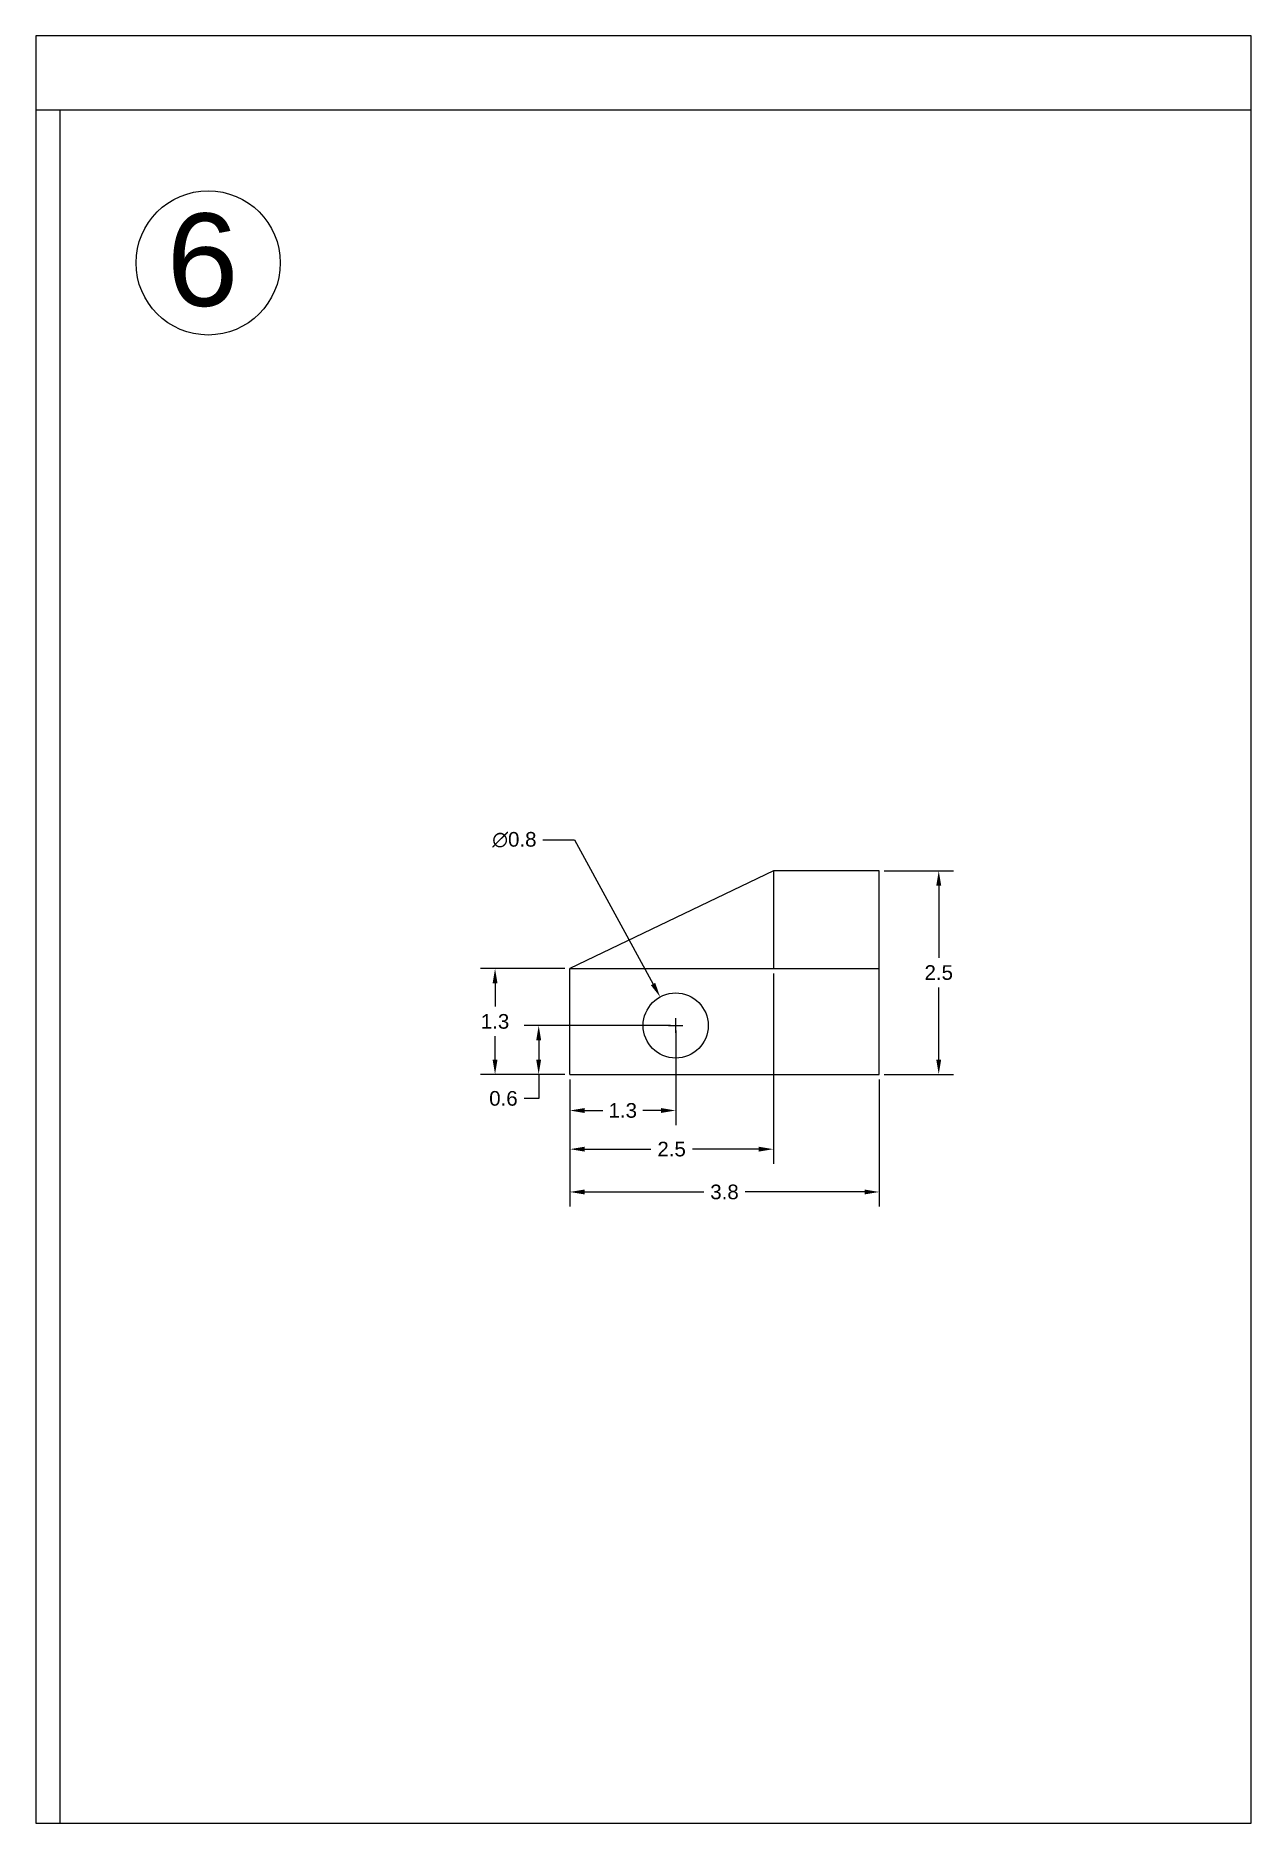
# Paper-space layout 'DRAWING 6' of a CAD drawing. Header units: inches, sheet in millimetres. Extents: x 13 to 280, y 0 to 392.
# The model-space entities are those that its viewports show. They can reach past a viewport. Long polylines and large blocks are cut down to what shows.
import ezdxf

# ---------------------------------------------------------------- set-up
doc = ezdxf.new("R2010")
doc.units = ezdxf.units.IN
doc.header["$MEASUREMENT"] = 0
doc.layers.add('DIM', color=4, linetype='Continuous')
doc.styles.get("Standard").update_dxf_attribs({"font": 'arial.ttf'})
doc.dimstyles.get("Standard").update_dxf_attribs({"dimtxt": 0.18, "dimasz": 0.18, "dimexe": 0.18, "dimexo": 0.0625, "dimgap": 0.09, "dimtad": 0, "dimtih": 1, "dimtoh": 1, "dimdec": 1, "dimzin": 0, "dimdsep": 46, "dimtxsty": 'Standard', "dimcen": 0.09, "dimadec": 0, "dimazin": 0, "dimtfac": 1, "dimtdec": 1, "dimtofl": 0, "dimtmove": 0, "dimatfit": 3, "dimfxl": 1, "dimtolj": 1, "dimtzin": 0, "dimarcsym": 0})

# ---------------------------------------------------------------- blocks, each defined once
blk = doc.blocks.new('*D73')
at = {"layer": 'Defpoints', "color": 0, "transparency": 16777216}
for p in [(113.488, 57.427), (117.288, 57.427), (117.288, 55.982)]:
    blk.add_point(p, dxfattribs=at)
at = {"layer": 'DIM', "color": 0, "lineweight": -2, "transparency": 16777216}
for p, q in [((113.488, 57.365), (113.488, 55.802)), ((117.288, 57.365), (117.288, 55.802)), ((113.668, 55.982), (115.134, 55.982)), ((117.108, 55.982), (115.642, 55.982))]:
    blk.add_line(p, q, dxfattribs=at)
at = {"layer": 'DIM', "color": 0, "transparency": 16777216}
for points in [[(113.668, 56.012), (113.668, 55.952), (113.488, 55.982)], [(117.108, 56.012), (117.108, 55.952), (117.288, 55.982)]]:
    blk.add_solid(points, dxfattribs=at)
at = {"layer": 'DIM', "color": 0, "transparency": 16777216, "insert": (115.388, 55.982), "char_height": 0.18, "attachment_point": 5}
blk.add_mtext('\\A1;3.8', dxfattribs=at)
blk = doc.blocks.new('*D74')
at = {"layer": 'Defpoints', "color": 0, "transparency": 16777216}
for p in [(115.988, 58.727), (113.488, 57.427), (113.488, 56.508)]:
    blk.add_point(p, dxfattribs=at)
at = {"layer": 'DIM', "color": 0, "lineweight": -2, "transparency": 16777216}
for p, q in [((115.988, 58.665), (115.988, 56.328)), ((113.488, 57.365), (113.488, 56.328)), ((113.668, 56.508), (114.482, 56.508)), ((115.808, 56.508), (114.994, 56.508))]:
    blk.add_line(p, q, dxfattribs=at)
at = {"layer": 'DIM', "color": 0, "transparency": 16777216}
for points in [[(113.668, 56.538), (113.668, 56.478), (113.488, 56.508)], [(115.808, 56.538), (115.808, 56.478), (115.988, 56.508)]]:
    blk.add_solid(points, dxfattribs=at)
at = {"layer": 'DIM', "color": 0, "transparency": 16777216, "insert": (114.738, 56.508), "char_height": 0.18, "attachment_point": 5}
blk.add_mtext('\\A1;2.5', dxfattribs=at)
blk = doc.blocks.new('*D75')
at = {"layer": 'Defpoints', "color": 0, "transparency": 16777216}
for p in [(114.788, 58.027), (113.488, 57.427), (114.788, 56.983)]:
    blk.add_point(p, dxfattribs=at)
at = {"layer": 'DIM', "color": 0, "lineweight": -2, "transparency": 16777216}
for p, q in [((114.788, 57.965), (114.788, 56.803)), ((113.488, 57.365), (113.488, 56.803)), ((113.668, 56.983), (113.893, 56.983)), ((114.608, 56.983), (114.383, 56.983))]:
    blk.add_line(p, q, dxfattribs=at)
at = {"layer": 'DIM', "color": 0, "transparency": 16777216}
for points in [[(113.668, 57.013), (113.668, 56.953), (113.488, 56.983)], [(114.608, 57.013), (114.608, 56.953), (114.788, 56.983)]]:
    blk.add_solid(points, dxfattribs=at)
at = {"layer": 'DIM', "color": 0, "transparency": 16777216, "insert": (114.138, 56.983), "char_height": 0.18, "attachment_point": 5}
blk.add_mtext('\\A1;1.3', dxfattribs=at)
blk = doc.blocks.new('*D76')
at = {"layer": 'Defpoints', "color": 0, "transparency": 16777216}
for p in [(113.488, 58.727), (112.569, 57.427), (113.488, 57.427)]:
    blk.add_point(p, dxfattribs=at)
at = {"layer": 'DIM', "color": 0, "lineweight": -2, "transparency": 16777216}
for p, q in [((113.425, 58.727), (112.389, 58.727)), ((112.569, 58.547), (112.569, 58.259)), ((112.569, 57.607), (112.569, 57.895)), ((113.425, 57.427), (112.389, 57.427))]:
    blk.add_line(p, q, dxfattribs=at)
at = {"layer": 'DIM', "color": 0, "transparency": 16777216}
for points in [[(112.539, 58.547), (112.599, 58.547), (112.569, 58.727)], [(112.539, 57.607), (112.599, 57.607), (112.569, 57.427)]]:
    blk.add_solid(points, dxfattribs=at)
at = {"layer": 'DIM', "color": 0, "transparency": 16777216, "insert": (112.569, 58.077), "char_height": 0.18, "attachment_point": 5}
blk.add_mtext('\\A1;1.3', dxfattribs=at)
blk = doc.blocks.new('*D77')
at = {"layer": 'Defpoints', "color": 0, "transparency": 16777216}
for p in [(113.105, 58.027), (114.788, 58.027), (113.488, 57.427)]:
    blk.add_point(p, dxfattribs=at)
at = {"layer": 'DIM', "color": 0, "lineweight": -2, "transparency": 16777216}
for p, q in [((114.725, 58.027), (112.925, 58.027)), ((113.105, 57.847), (113.105, 57.607)), ((113.425, 57.427), (112.925, 57.427)), ((113.105, 57.427), (113.105, 57.131)), ((113.105, 57.131), (112.925, 57.131))]:
    blk.add_line(p, q, dxfattribs=at)
at = {"layer": 'DIM', "color": 0, "transparency": 16777216}
for points in [[(113.075, 57.847), (113.135, 57.847), (113.105, 58.027)], [(113.075, 57.607), (113.135, 57.607), (113.105, 57.427)]]:
    blk.add_solid(points, dxfattribs=at)
at = {"layer": 'DIM', "color": 0, "transparency": 16777216, "insert": (112.672, 57.131), "char_height": 0.18, "attachment_point": 5}
blk.add_mtext('\\A1;0.6', dxfattribs=at)
blk = doc.blocks.new('*D78')
at = {"layer": 'Defpoints', "color": 0, "transparency": 16777216}
for p in [(117.288, 59.927), (118.02, 59.927), (117.288, 57.427)]:
    blk.add_point(p, dxfattribs=at)
at = {"layer": 'DIM', "color": 0, "lineweight": -2, "transparency": 16777216}
for p, q in [((117.35, 59.927), (118.2, 59.927)), ((118.02, 59.747), (118.02, 58.859)), ((118.02, 57.607), (118.02, 58.495)), ((117.35, 57.427), (118.2, 57.427))]:
    blk.add_line(p, q, dxfattribs=at)
at = {"layer": 'DIM', "color": 0, "transparency": 16777216}
for points in [[(117.99, 59.747), (118.05, 59.747), (118.02, 59.927)], [(117.99, 57.607), (118.05, 57.607), (118.02, 57.427)]]:
    blk.add_solid(points, dxfattribs=at)
at = {"layer": 'DIM', "color": 0, "transparency": 16777216, "insert": (118.02, 58.677), "char_height": 0.18, "attachment_point": 5}
blk.add_mtext('\\A1;2.5', dxfattribs=at)
blk = doc.blocks.new('*D79')
at = {"layer": 'Defpoints', "color": 0, "transparency": 16777216}
for p in [(114.597, 58.379), (114.979, 57.676)]:
    blk.add_point(p, dxfattribs=at)
at = {"layer": 'DIM', "color": 0, "lineweight": -2, "transparency": 16777216}
for p, q in [((113.158, 60.309), (113.547, 60.309)), ((113.547, 60.309), (114.511, 58.537)), ((114.698, 58.027), (114.878, 58.027)), ((114.788, 57.937), (114.788, 58.117))]:
    blk.add_line(p, q, dxfattribs=at)
at = {"layer": 'DIM', "color": 0, "transparency": 16777216}
blk.add_solid([(114.537, 58.551), (114.484, 58.522), (114.597, 58.379)], dxfattribs=at)
at = {"layer": 'DIM', "color": 0, "transparency": 16777216, "insert": (112.806, 60.309), "char_height": 0.18, "attachment_point": 5}
blk.add_mtext('\\A1;∅0.8', dxfattribs=at)

msp = doc.modelspace()

# ---------------------------------------------------------------- linework, layer by layer
for p, q in [((115.988, 59.927), (113.488, 58.727)), ((117.288, 59.927), (115.988, 59.927)), ((115.988, 59.927), (115.988, 58.727)), ((117.288, 57.427), (117.288, 59.927)), ((117.288, 58.677), (117.288, 59.927)), ((113.488, 57.427), (113.488, 58.727)), ((113.488, 58.727), (117.288, 58.727)), ((113.488, 57.427), (117.288, 57.427))]:
    msp.add_line(p, q)
for centre, radius in [((109.044, 67.397), 0.886), ((114.788, 58.027), 0.4)]:
    msp.add_circle(centre, radius)
at = {"layer": 'Defpoints', "color": 252, "true_color": 0x939598}
for points in [[(167.065, 46.807), (26.786, 46.807), (26.786, 69.277), (167.065, 69.277)], [(107.224, 69.277), (107.224, 46.807)]]:
    msp.add_lwpolyline(points, dxfattribs=at)

# ---------------------------------------------------------------- texts
msp.add_text('6', height=1.137).set_placement((108.534, 66.868))

# ---------------------------------------------------------------- dimensions: what is measured, and where the dimension line sits
at = {"layer": 'DIM'}
dim = msp.add_diameter_dim_2p(p1=(114.979, 57.676), p2=(114.597, 58.379), dimstyle='Standard', dxfattribs=at)
dim.commit()
dim.dimension.update_dxf_attribs({"geometry": '*D79', "text_midpoint": (112.806, 60.309), "dimtype": 163})
for base, p1, p2, picture, middle in [((118.02, 59.927), (117.288, 57.427), (117.288, 59.927), '*D78', (118.02, 58.677)), ((112.569, 57.427), (113.488, 58.727), (113.488, 57.427), '*D76', (112.569, 58.077))]:
    dim = msp.add_linear_dim(base=base, p1=p1, p2=p2, angle=90, dimstyle='Standard', dxfattribs=at)
    dim.commit()
    dim.dimension.update_dxf_attribs({"geometry": picture, "text_midpoint": middle})
for base, p1, p2, picture, middle in [((113.488, 56.508), (115.988, 58.727), (113.488, 57.427), '*D74', (114.738, 56.508)), ((114.788, 56.983), (113.488, 57.427), (114.788, 58.027), '*D75', (114.138, 56.983)), ((117.288, 55.982), (113.488, 57.427), (117.288, 57.427), '*D73', (115.388, 55.982))]:
    dim = msp.add_linear_dim(base=base, p1=p1, p2=p2, dimstyle='Standard', dxfattribs=at)
    dim.commit()
    dim.dimension.update_dxf_attribs({"geometry": picture, "text_midpoint": middle})
dim = msp.add_linear_dim(base=(113.105, 58.027), p1=(113.488, 57.427), p2=(114.788, 58.027), angle=90, dimstyle='Standard', dxfattribs=at)
dim.commit()
dim.dimension.update_dxf_attribs({"geometry": '*D77', "text_midpoint": (112.672, 57.131), "dimtype": 160})

psp = doc.layouts.new('DRAWING 6')

# ---------------------------------------------------------------- viewports
at = {"layer": '0', "view_target_point": (34.367, 58.25)}
psp.add_viewport(center=(146.86, 196.29), size=(266.77, 392.342), view_center_point=(80.026, 0.957), view_height=21.9623, dxfattribs=at)

doc.saveas('drawing.dxf')
